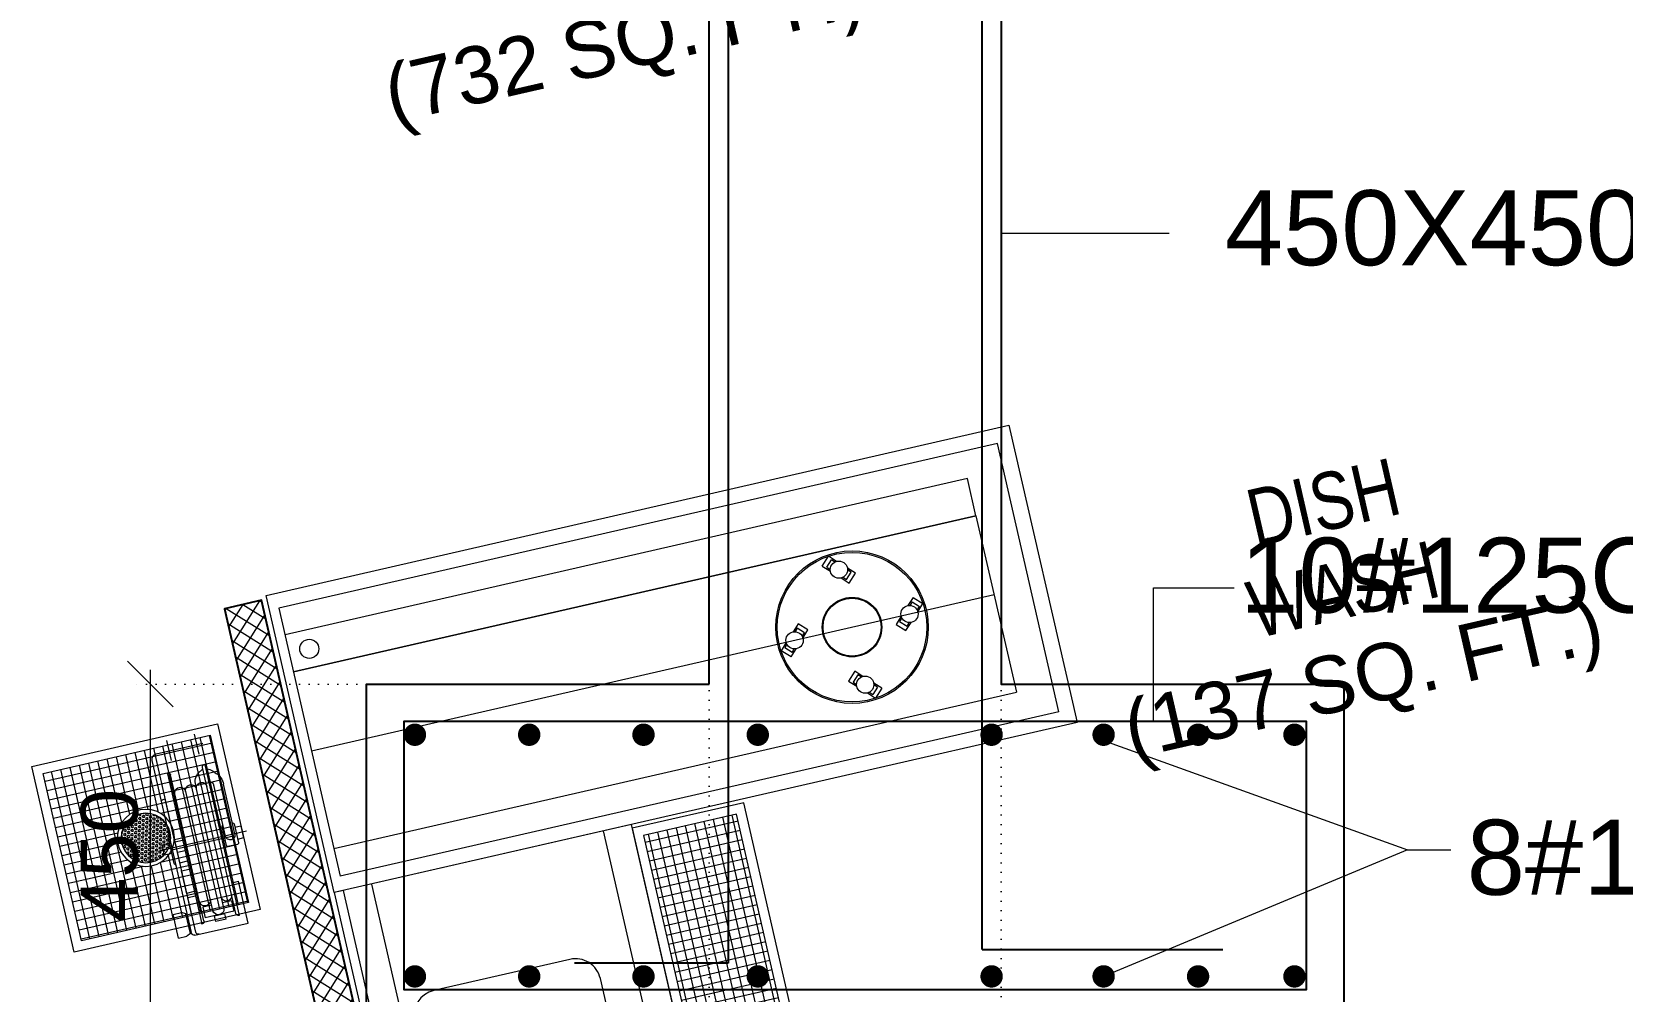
# Model space of a CAD drawing. Header units: millimetres. Extents: x 1667 to 847943, y 724 to 1832625.
# Drawn here: x 646674 to 650849, y 718471 to 720988 of the extents above; entities that cross this region are included whole.
import ezdxf

# ---------------------------------------------------------------- set-up
doc = ezdxf.new("R2010")
doc.units = ezdxf.units.MM
for name, pattern in [('CENTER', [2, 1.25, -0.25, 0.25, -0.25]), ('CONTINOUS', [0]), ('DOT', [0.25, 0, -0.25])]:
    doc.linetypes.add(name, pattern=pattern)
doc.layers.get('Defpoints').update_dxf_attribs({"color": 140})
for name, color, linetype, lineweight in [('2026-02-28_GF-SF BWP SET_MAIN BLOCK_SASANGIR RESORT$0$BRICK WALL_MOFA', 20, 'Continuous', 25), ('2026-02-28_GF-SF BWP SET_MAIN BLOCK_SASANGIR RESORT$0$HATCH SOLID_MOFA', 252, 'Continuous', 0), ('DIMENSION_MOFA', 66, 'CENTER', 15), ('furniture', 8, 'Continuous', 9), ('GH - KIT - PLAN', 32, 'Continuous', 0), ('GH - KIT EQUIP.', 2, 'Continuous', 9), ('s-dm', 171, 'Continuous', 15), ('SEC_ST_LN', 215, 'Continuous', 25), ('SEC_ST_TXT', 7, 'Continuous', 15), ('text', 222, 'Continuous', 15), ('TEXT NAME', 250, 'Continuous', 0)]:
    doc.layers.add(name, color=color, linetype=linetype, lineweight=lineweight)
for name, color, linetype in [('S-BEAM', 150, 'Continuous'), ('s-leader', 7, 'Continuous'), ('SEC_ST_DOT', 132, 'Continuous')]:
    doc.layers.add(name, color=color, linetype=linetype)
doc.styles.add('arial', font='arial.ttf')
doc.styles.add('Arial_2', font='arial.ttf', dxfattribs={"height": 500})
doc.styles.add('ARIALBOLD.8', font='arialbd.ttf', dxfattribs={"width": 0.8, "height": 2.5})
doc.styles.add('RS', font='romans.shx', dxfattribs={"width": 0.9})
doc.dimstyles.new('Maheboob', dxfattribs={"dimtxt": 100, "dimasz": 100, "dimexe": 0, "dimexo": 0, "dimgap": 50, "dimtad": 1, "dimdec": 0, "dimdsep": 46, "dimtxsty": 'RS', "dimblk": 'ME', "dimcen": 225, "dimdle": 25, "dimclrd": 256, "dimclre": 256, "dimclrt": 7, "dimadec": 1, "dimazin": 1, "dimtfac": 1, "dimtdec": 0, "dimtmove": 0, "dimatfit": 0, "dimldrblk": 'ME', "dimfxl": 1, "dimlwd": -1, "dimlwe": -1, "dimarcsym": 0})

# ---------------------------------------------------------------- blocks, each defined once
blk = doc.blocks.new('*U148')
at = {"layer": 'GH - KIT EQUIP.'}
for p, q in [((24.7, 53), (1.4, 29.6)), ((17.7, 38.9), (7.5, 28.7)), ((38.9, 17.7), (17.7, 38.9)), ((53, 24.7), (24.7, 53)), ((28.7, 7.5), (38.9, 17.7)), ((29.6, 1.4), (53, 24.7)), ((-29.6, -1.4), (-53, -24.7)), ((-24.7, -53), (-53, -24.7)), ((-28.7, -7.5), (-38.9, -17.7)), ((-17.7, -38.9), (-38.9, -17.7)), ((-24.7, -53), (-1.4, -29.6)), ((-17.7, -38.9), (-7.5, -28.7))]:
    blk.add_line(p, q, dxfattribs=at)
blk.add_circle((0, 0), 29.7, dxfattribs=at)
blk = doc.blocks.new('*U147')
at = {"color": 0, "linetype": 'ByBlock', "lineweight": -2}
for p, rotation in [((0, 203), 270), ((203, 0), 180), ((0, -203), 90)]:
    blk.add_blockref('*U148', p, dxfattribs=dict(at, rotation=rotation))
blk.add_blockref('*U148', (-203, 0), dxfattribs=at)
blk = doc.blocks.new('GT')
at = {"layer": 'GH - KIT - PLAN'}
for radius in [262.5, 257.5, 102.5, 100]:
    blk.add_circle((0, 0), radius, dxfattribs=at)
at = {"layer": 'GH - KIT - PLAN', "color": 177, "lineweight": 15, "true_color": 0x293189}
blk.add_blockref('*U147', (0, 0), dxfattribs=at)
blk = doc.blocks.new('GR 1200')
at = {"layer": 'GH - KIT EQUIP.', "true_color": 0x262627}
h = blk.add_hatch(dxfattribs=at)
h.set_pattern_fill('ANSI37', color=250, scale=200.029278, angle=45)
h.set_pattern_definition([(360, (4783194.695, -1574847.104), (-1e-13, -25.0036597), []), (270, (4783194.695, -1574847.104), (-25.0036597, 1e-13), [])])
h.paths.add_polyline_path([(1300448.4, -1339483.3), (1300448.5, -1340633.3), (1300698.5, -1340633.3), (1300698.5, -1339483.3)])
h.paths.add_polyline_path([(1300498.4, -1340058.3, 1), (1300648.5, -1340058.3, 1)], flags=16)
h.paths.add_polyline_path([(1300508.4, -1340058.3, 1), (1300638.5, -1340058.3, 1)], flags=0)
h = blk.add_hatch(dxfattribs=at)
h.set_pattern_fill('HEX', color=250, scale=25.00366, angle=45)
h.set_pattern_definition([(45, (4783194.695, -1574847.1036), (3.827887998, -3.827887998), [3.125457463, -6.250914925]), (285, (4783194.695, -1574847.1036), (-5.228992248, -1.40110425), [3.125457463, -6.250914925]), (345, (4783196.905, -1574844.8936), (-1.40110425, -5.228992248), [3.125457463, -6.250914925])])
h.paths.add_polyline_path([(1300508.4, -1340058.3, 1), (1300638.5, -1340058.3, 1)])
at = {"layer": 'GH - KIT EQUIP.'}
blk.add_lwpolyline([(1300423.4, -1339458.3), (1300423.4, -1340658.3), (1300723.5, -1340658.3), (1300723.5, -1339458.3), (1300423.4, -1339458.3)], dxfattribs=at)
blk.add_lwpolyline([(1300698.5, -1339483.3), (1300448.4, -1339483.3), (1300448.5, -1340633.3), (1300698.5, -1340633.3)], close=True, dxfattribs=at)
for radius in [75, 65]:
    blk.add_circle((1300573.5, -1340058.3), radius, dxfattribs=at)
blk = doc.blocks.new('GR500')
at = {"layer": 'GH - KIT EQUIP.', "true_color": 0x262627}
h = blk.add_hatch(dxfattribs=at)
h.set_pattern_fill('ANSI37', color=250, scale=200.021958, angle=135)
h.set_pattern_definition([(90, (564828.831, 2525887.843), (25.00274469, -6e-14), []), (8e-14, (564828.831, 2525887.843), (-6e-14, -25.00274469), [])])
h.paths.add_polyline_path([(329623.7, -956731), (330073.7, -956730.9), (330073.7, -956280.9), (329623.7, -956280.9)])
h.paths.add_polyline_path([(329923.7, -956505.9, 1), (329773.7, -956505.9, 1)], flags=16)
h.paths.add_polyline_path([(329913.7, -956505.9, 1), (329783.7, -956505.9, 1)], flags=0)
h = blk.add_hatch(dxfattribs=at)
h.set_pattern_fill('HEX', color=250, scale=25.002745, angle=135)
h.set_pattern_definition([(135, (564628.848, 2525987.8427), (3.827747916, 3.827747916), [3.125343086, -6.250686172]), (15, (564628.848, 2525987.8427), (1.4010529765, -5.2288008926), [3.125343086, -6.250686172]), (75, (564626.638, 2525990.0527), (5.2288008926, -1.4010529765), [3.125343086, -6.250686172])])
h.paths.add_polyline_path([(329913.7, -956505.9, 1), (329783.7, -956505.9, 1)])
at = {"layer": 'GH - KIT EQUIP.', "elevation": 0}
blk.add_lwpolyline([(329598.7, -956756), (330098.7, -956755.9), (330098.7, -956255.9), (329598.7, -956255.9), (329598.7, -956756)], dxfattribs=at)
blk.add_lwpolyline([(329623.7, -956280.9), (329623.7, -956731), (330073.7, -956730.9), (330073.7, -956280.9)], close=True, dxfattribs=at)
at = {"layer": 'GH - KIT EQUIP.'}
for radius in [75, 65]:
    blk.add_circle((329848.7, -956505.9, 0), radius, dxfattribs=at)
blk = doc.blocks.new('HOSE REEL')
at = {"layer": 'furniture', "color": 22, "lineweight": 15}
for p, q in [((216.4, -129.9), (216.4, 73.9)), ((363.7, 74.2), (363.7, 54.9)), ((418.8, 74.2), (363.7, 74.2)), ((418.8, 74.2), (418.8, 54.9)), ((412.6, 43), (12.7, 43)), ((104.3, 38.2), (104.3, 33.5)), ((251.3, 46.2), (192.5, 46.2)), ((192.5, 46.2), (192.5, 43)), ((204.4, 63.6), (204.4, 46.2)), ((228.4, 63.6), (204.4, 63.6)), ((228.4, 46.2), (228.4, 63.6)), ((368.4, 45.8), (363.7, 54.9)), ((414.1, 45.8), (368.4, 45.8)), ((368.4, 45.8), (368.4, 43)), ((414.1, 45.8), (418.8, 54.9)), ((414.1, 45.8), (414.1, 43)), ((420.4, 36.6), (420.4, -87)), ((22.4, 0), (-24.1, 0)), ((0, 30.3), (0, -77.8)), ((49.9, 15.8), (48.3, 15.8)), ((49.9, 15.8), (398.6, 15.8)), ((393.1, 9.4), (53.8, 9.4)), ((414.1, 33.5), (104.3, 33.5)), ((120.9, 33.5), (107.5, 33.5)), ((200.5, 33.5), (120.9, 33.5)), ((203.9, 33.5), (203.9, 15.8)), ((228.9, 15.8), (228.9, 33.5)), ((252.5, 33.5), (232.2, 33.5)), ((252.5, 33.5), (252.5, 15.8)), ((325.3, 33.5), (271.5, 33.5)), ((271.5, 33.5), (271.5, 15.8)), ((323.2, 33.5), (323.2, 15.8)), ((333.8, 33.5), (333.8, 15.8)), ((362.7, -15.5), (362.7, 5.4)), ((362.7, 5.4), (386.9, 5.4)), ((386.9, -24.8), (386.9, 5.4)), ((398.6, 15.8), (397, 15.8)), ((420.4, 27.1), (420.4, 32.6)), ((374.7, -15.5), (98.3, -15.5)), ((377.7, -14.4), (377.6, -14.4)), ((377.6, -14.4), (377.6, -14.4)), ((377.6, -14.4), (377.6, -14.4)), ((377.6, -14.4), (377.6, -14.4)), ((377.6, -14.4), (377.6, -14.4)), ((377.6, -14.4), (377.6, -14.4)), ((377.6, -14.4), (377.6, -14.4)), ((377.8, -14.4), (377.7, -14.4)), ((377.7, -14.4), (377.7, -14.4)), ((377.7, -14.4), (377.7, -14.4)), ((377.7, -14.4), (377.7, -14.4)), ((377.7, -14.4), (377.7, -14.4)), ((377.7, -14.4), (377.7, -14.4)), ((377.7, -14.4), (377.7, -14.4)), ((377.7, -14.4), (377.7, -14.4)), ((377.7, -14.4), (377.7, -14.4)), ((377.7, -14.4), (377.7, -14.4)), ((377.7, -14.4), (377.7, -14.4)), ((377.7, -14.4), (377.7, -14.4)), ((377.7, -14.4), (377.7, -14.4)), ((377.7, -14.4), (377.7, -14.4)), ((377.7, -14.4), (377.7, -14.4)), ((377.9, -14.4), (377.8, -14.4)), ((377.8, -14.4), (377.8, -14.4)), ((377.8, -14.4), (377.8, -14.4)), ((377.8, -14.4), (377.8, -14.4)), ((377.8, -14.4), (377.8, -14.4)), ((377.8, -14.4), (377.8, -14.4)), ((377.8, -14.4), (377.8, -14.4)), ((377.8, -14.4), (377.8, -14.4)), ((377.8, -14.4), (377.8, -14.4)), ((377.8, -14.4), (377.8, -14.4)), ((377.8, -14.4), (377.8, -14.4)), ((377.8, -14.4), (377.8, -14.4)), ((377.8, -14.4), (377.8, -14.4)), ((377.8, -14.4), (377.8, -14.4)), ((378, -14.4), (377.9, -14.4)), ((377.9, -14.4), (377.9, -14.4)), ((377.9, -14.4), (377.9, -14.4)), ((377.9, -14.4), (377.9, -14.4)), ((377.9, -14.4), (377.9, -14.4)), ((377.9, -14.4), (377.9, -14.4)), ((377.9, -14.4), (377.9, -14.4)), ((377.9, -14.4), (377.9, -14.4)), ((377.9, -14.4), (377.9, -14.4)), ((377.9, -14.4), (377.9, -14.4)), ((377.9, -14.4), (377.9, -14.4)), ((377.9, -14.4), (377.9, -14.4)), ((377.9, -14.4), (377.9, -14.4)), ((377.9, -14.4), (377.9, -14.4)), ((377.9, -14.4), (377.9, -14.4)), ((378.1, -14.4), (378, -14.4)), ((378, -14.4), (378, -14.4)), ((378, -14.4), (378, -14.4)), ((378, -14.4), (378, -14.4)), ((378, -14.4), (378, -14.4)), ((378, -14.4), (378, -14.4)), ((378, -14.4), (378, -14.4)), ((378, -14.4), (378, -14.4)), ((378, -14.4), (378, -14.4)), ((378, -14.4), (378, -14.4)), ((378, -14.4), (378, -14.4)), ((378, -14.4), (378, -14.4)), ((378, -14.4), (378, -14.4)), ((378, -14.4), (378, -14.4)), ((378.2, -14.4), (378.1, -14.4)), ((378.1, -14.4), (378.1, -14.4)), ((378.1, -14.4), (378.1, -14.4)), ((378.1, -14.4), (378.1, -14.4)), ((378.1, -14.4), (378.1, -14.4)), ((378.1, -14.4), (378.1, -14.4)), ((378.1, -14.4), (378.1, -14.4)), ((378.1, -14.4), (378.1, -14.4)), ((378.1, -14.4), (378.1, -14.4)), ((378.1, -14.4), (378.1, -14.4)), ((378.1, -14.4), (378.1, -14.4)), ((378.1, -14.4), (378.1, -14.4)), ((378.1, -14.4), (378.1, -14.4)), ((378.1, -14.4), (378.1, -14.4)), ((378.1, -14.4), (378.1, -14.4)), ((378.3, -14.4), (378.2, -14.4)), ((378.2, -14.4), (378.2, -14.4)), ((378.2, -14.4), (378.2, -14.4)), ((378.2, -14.4), (378.2, -14.4)), ((378.2, -14.4), (378.2, -14.4)), ((378.2, -14.4), (378.2, -14.4)), ((378.2, -14.4), (378.2, -14.4)), ((378.2, -14.4), (378.2, -14.4)), ((378.2, -14.4), (378.2, -14.4)), ((378.2, -14.4), (378.2, -14.4)), ((378.2, -14.4), (378.2, -14.4)), ((378.2, -14.4), (378.2, -14.4)), ((378.2, -14.4), (378.2, -14.4)), ((378.2, -14.4), (378.2, -14.4)), ((378.2, -14.4), (378.2, -14.4)), ((378.4, -14.4), (378.3, -14.4)), ((378.3, -14.4), (378.3, -14.4)), ((378.3, -14.4), (378.3, -14.4)), ((378.3, -14.4), (378.3, -14.4)), ((378.3, -14.4), (378.3, -14.4)), ((378.3, -14.4), (378.3, -14.4)), ((378.3, -14.4), (378.3, -14.4)), ((378.3, -14.4), (378.3, -14.4)), ((378.3, -14.4), (378.3, -14.4)), ((378.3, -14.4), (378.3, -14.4)), ((378.3, -14.4), (378.3, -14.4)), ((378.3, -14.4), (378.3, -14.4)), ((378.3, -14.4), (378.3, -14.4)), ((378.3, -14.4), (378.3, -14.4)), ((378.5, -14.4), (378.4, -14.4)), ((378.4, -14.4), (378.4, -14.4)), ((378.4, -14.4), (378.4, -14.4)), ((378.4, -14.4), (378.4, -14.4)), ((378.4, -14.4), (378.4, -14.4)), ((378.4, -14.4), (378.4, -14.4)), ((378.4, -14.4), (378.4, -14.4)), ((378.4, -14.4), (378.4, -14.4)), ((378.4, -14.4), (378.4, -14.4)), ((378.4, -14.4), (378.4, -14.4)), ((378.4, -14.4), (378.4, -14.4)), ((378.4, -14.4), (378.4, -14.4)), ((378.4, -14.4), (378.4, -14.4)), ((378.4, -14.4), (378.4, -14.4)), ((378.4, -14.4), (378.4, -14.4)), ((378.5, -14.4), (378.5, -14.4)), ((378.5, -14.4), (378.5, -14.4)), ((378.5, -14.4), (378.5, -14.4)), ((378.5, -14.4), (378.5, -14.4)), ((386.9, -61.5), (386.9, -31.6)), ((388.1, -40.5), (388.1, -16.4)), ((400.5, -16.4), (388.1, -16.4)), ((400.5, -40.5), (400.5, -16.4)), ((22.4, -64), (-24.1, -64)), ((48.9, -71.1), (399.4, -71.1)), ((393.1, -64.8), (53.8, -64.8)), ((55.5, -64.8), (53.8, -64.8)), ((56.7, -64.8), (65.5, -50.7)), ((86.8, -64.8), (90.2, -64.8)), ((88, -71.1), (88.1, -71.5)), ((88.7, -71.1), (88, -71.1)), ((88, -71.1), (88, -71.1)), ((88, -71.1), (88, -71.1)), ((88, -71.1), (88, -71.1)), ((88, -71.1), (88, -71.1)), ((88, -71.1), (88, -71.1)), ((88, -71.1), (88, -71.1)), ((88, -71.1), (88, -71.2)), ((88, -71.2), (88, -71.2)), ((88, -71.2), (88, -71.2)), ((88, -71.2), (88, -71.2)), ((88, -71.2), (88, -71.2)), ((88, -71.2), (88, -71.2)), ((88, -71.2), (88, -71.2)), ((88, -71.2), (88, -71.2)), ((88, -71.2), (88, -71.2)), ((88, -71.2), (88, -71.2)), ((88, -71.2), (88, -71.2)), ((88, -71.2), (88, -71.2)), ((88, -71.2), (88, -71.2)), ((88, -71.2), (88, -71.2)), ((88, -71.2), (88, -71.2)), ((88, -71.2), (88, -71.2)), ((88, -71.2), (88, -71.2)), ((88, -71.2), (88, -71.2)), ((88, -71.2), (88.1, -71.2)), ((88.1, -71.2), (88.1, -71.2)), ((88.1, -71.2), (88.1, -71.2)), ((88.1, -71.2), (88.1, -71.2)), ((88.1, -71.2), (88.1, -71.2)), ((88.1, -71.2), (88.1, -71.2)), ((88.1, -71.2), (88.1, -71.2)), ((88.1, -71.2), (88.1, -71.2)), ((88.1, -71.2), (88.1, -71.2)), ((88.1, -71.2), (88.1, -71.2)), ((88.1, -71.2), (88.1, -71.2)), ((88.1, -71.2), (88.1, -71.2)), ((88.1, -71.2), (88.1, -71.2)), ((88.1, -71.2), (88.1, -71.2)), ((88.1, -71.2), (88.1, -71.2)), ((88.1, -71.2), (88.1, -71.2)), ((88.1, -71.2), (88.1, -71.2)), ((88.1, -71.2), (88.1, -71.2)), ((88.1, -71.2), (88.1, -71.2)), ((88.1, -71.2), (88.1, -71.2)), ((88.1, -71.2), (88.1, -71.2)), ((88.1, -71.2), (88.1, -71.3)), ((88.1, -71.3), (88.1, -71.3)), ((88.1, -71.3), (88.1, -71.3)), ((88.1, -71.3), (88.1, -71.3)), ((88.1, -71.3), (88.1, -71.3)), ((88.1, -71.3), (88.1, -71.3)), ((88.1, -71.3), (88.1, -71.3)), ((88.1, -71.3), (88.1, -71.3)), ((88.1, -71.3), (88.1, -71.3)), ((88.1, -71.3), (88.1, -71.3)), ((88.1, -71.3), (88.1, -71.3)), ((88.1, -71.3), (88.1, -71.3)), ((88.1, -71.3), (88.1, -71.3)), ((88.1, -71.3), (88.1, -71.3)), ((88.1, -71.3), (88.1, -71.3)), ((88.1, -71.3), (88.1, -71.3)), ((88.1, -71.3), (88.1, -71.3)), ((88.1, -71.3), (88.1, -71.3)), ((88.1, -71.3), (88.1, -71.3)), ((88.1, -71.3), (88.1, -71.3)), ((88.1, -71.3), (88.1, -71.3)), ((88.1, -71.3), (88.1, -71.3)), ((88.1, -71.3), (88.1, -71.3)), ((88.1, -71.3), (88.1, -71.3)), ((88.1, -71.3), (88.1, -71.3)), ((88.1, -71.3), (88.1, -71.3)), ((88.1, -71.3), (88.1, -71.3)), ((88.1, -71.3), (88.1, -71.3)), ((88.1, -71.3), (88.1, -71.3)), ((88.1, -71.3), (88.1, -71.3)), ((88.1, -71.3), (88.1, -71.3)), ((88.1, -71.3), (88.1, -71.3)), ((88.1, -71.3), (88.1, -71.3)), ((88.1, -71.3), (88.1, -71.3)), ((88.1, -71.3), (88.1, -71.3)), ((88.1, -71.3), (88.1, -71.3)), ((88.1, -71.3), (88.1, -71.3)), ((88.1, -71.3), (88.1, -71.3)), ((88.1, -71.3), (88.1, -71.4)), ((88.1, -71.4), (88.1, -71.4)), ((88.1, -71.4), (88.1, -71.4)), ((88.1, -71.4), (88.1, -71.4)), ((88.1, -71.4), (88.1, -71.4)), ((88.1, -71.4), (88.1, -71.4)), ((88.1, -71.4), (88.1, -71.4)), ((88.1, -71.4), (88.1, -71.4)), ((88.1, -71.4), (88.1, -71.4)), ((88.1, -71.4), (88.1, -71.4)), ((88.1, -71.4), (88.1, -71.4)), ((88.1, -71.4), (88.1, -71.4)), ((88.1, -71.4), (88.1, -71.4)), ((88.1, -71.4), (88.1, -71.4)), ((88.1, -71.4), (88.1, -71.4)), ((88.1, -71.4), (88.1, -71.4)), ((88.1, -71.4), (88.1, -71.4)), ((88.1, -71.4), (88.1, -71.4)), ((88.1, -71.4), (88.1, -71.4)), ((88.1, -71.4), (88.1, -71.4)), ((88.1, -71.4), (88.1, -71.4)), ((88.1, -71.4), (88.1, -71.4)), ((88.1, -71.4), (88.1, -71.4)), ((88.1, -71.4), (88.1, -71.4)), ((88.1, -71.4), (88.1, -71.4)), ((88.1, -71.4), (88.1, -71.4)), ((88.1, -71.4), (88.1, -71.4)), ((88.1, -71.4), (88.1, -71.4)), ((88.1, -71.4), (88.1, -71.4)), ((88.1, -71.4), (88.1, -71.4)), ((88.1, -71.4), (88.1, -71.4)), ((88.1, -71.4), (88.1, -71.4)), ((88.1, -71.4), (88.1, -71.4)), ((88.1, -71.4), (88.1, -71.4)), ((88.1, -71.4), (88.1, -71.4)), ((88.1, -71.4), (88.1, -71.4)), ((88.1, -71.4), (88.1, -71.4)), ((88.1, -71.4), (88.1, -71.4)), ((88.1, -71.4), (88.1, -71.5)), ((88.1, -71.5), (88.7, -74.2)), ((88.1, -71.5), (88.1, -71.5)), ((88.1, -71.5), (88.1, -71.5)), ((88.1, -71.5), (88.1, -71.5)), ((88.1, -71.5), (88.1, -71.5)), ((88.1, -71.5), (88.1, -71.5)), ((88.1, -71.5), (88.1, -71.5)), ((88.7, -71.1), (89.1, -71.1)), ((91.9, -64.8), (90.2, -64.8)), ((374.7, -40.9), (98.3, -40.9)), ((206.1, -71.1), (206.1, -78.1)), ((226.6, -78.1), (226.6, -71.1)), ((323.2, -71.1), (323.2, -87)), ((362.7, -61.5), (362.7, -40.5)), ((362.7, -61.5), (386.9, -61.5)), ((400.5, -40.5), (388.1, -40.5)), ((216.8, -80.9), (98.2, -80.9)), ((216.8, -102.8), (100.7, -102.7)), ((191.4, -102.8), (191.4, -103.1)), ((238.4, -78.1), (194.4, -78.1)), ((194.4, -106.1), (238.4, -106.1)), ((202.5, -120.1), (202.5, -106.1)), ((230.2, -120.1), (230.2, -106.1)), ((241.4, -103.1), (241.4, -81.1)), ((420.4, -87), (323.2, -87)), ((202.5, -120.1), (230.2, -120.1))]:
    blk.add_line(p, q, dxfattribs=at)
for centre, radius, start, end in [((12.7, 30.3), 12.7, 90, 180), ((109.1, 38.2), 4.76, 90, 180), ((251.3, 43), 3.17, 30, 90), ((256.8, 46.2), 3.17, 210, 270), ((414.1, 36.6), 6.35, 0, 90), ((414.1, 36.6), 6.35, 0, 90), ((48.3, 15), 0.794, 90, 188.2132), ((53.8, 15.8), 6.35, 188.2132, 270), ((98.2, -3), 12.4, 89.5658, 270.4342), ((348.7, -3), 12.4, 269.5658, 90.4342), ((393.1, 15.8), 6.35, 270, 351.7868), ((398.6, 15), 0.794, 351.7868, 90), ((414.1, 27.1), 6.35, 0, 90), ((98.4, -28.2), 12.7, 90.7155, 269.2845), ((374.7, -28.2), 12.7, 270, 90), ((48.9, -69.9), 1.27, 165.5225, 270), ((53.8, -71.1), 6.35, 90, 165.5225), ((93.3, -60.3), 37.3, 196.8327, 237.8812), ((87.7, -71.3), 30.3, 79.3235, 137.2374), ((97.7, -52.8), 11.9, 87.0873, 272.9127), ((349.2, -52.8), 11.9, 267.0873, 92.9127), ((393.1, -71.1), 6.35, 0, 90), ((99, -67.3), 35.5, 223.9754, 272.8154), ((99, -69.6), 11.3, 203.9738, 266.2117), ((194.4, -81.1), 3, 90, 180), ((194.4, -103.1), 3, 180, 270), ((216.8, -91.8), 11, 269.9567, 90.0499), ((238.4, -81.1), 3, 0, 90), ((238.4, -103.1), 3, 270, 0)]:
    blk.add_arc(centre, radius, start, end, dxfattribs=at)
blk = doc.blocks.new('FURNITURE BOH')
at = {"layer": 'GH - KIT - PLAN', "color": 177, "lineweight": 15, "true_color": 0x293189}
for p, q in [((-18097.2, 8319.7, 199828), (-20032.2, 8319.7, 199828)), ((-20032.2, 8319.7, 199828), (-20032.2, 7597.7, 199828)), ((-18097.2, 7597.7, 199828), (-18097.2, 8319.7, 199828)), ((-18194.7, 8247.8, 199828), (-20032.2, 8247.8, 199828)), ((-18194.7, 8147.8, 199828), (-18194.7, 8247.8, 199828)), ((-18194.7, 8147.8, 199828), (-20032.2, 8147.8, 199828)), ((-20032.2, 8147.8, 199828), (-18194.7, 8147.8, 199828)), ((-18194.7, 8147.8, 199828), (-18194.7, 7672.8, 199828)), ((-20032.2, 7935.3, 199828), (-18194.7, 7935.3, 199828)), ((-20032.2, 7672.8, 199828), (-18194.7, 7672.8, 199828)), ((-18097.2, 7597.7, 199828), (-20032.2, 7597.7, 199828)), ((-19957.2, 7559.7), (-19957.2, 5384.7)), ((-19332.2, 5384.7), (-19332.2, 7559.7))]:
    blk.add_line(p, q, dxfattribs=at)
blk.add_circle((-19978.4, 8197.8, 199828), 25.1, dxfattribs=at)
at = {"layer": 'GH - KIT EQUIP.'}
for points in [[(-18057.2, 8359.7), (-18057.2, 7559.7), (-20057.2, 7559.7), (-20057.2, 8359.7)], [(-20057.2, 5359.7), (-19257.2, 5359.7), (-19257.2, 7559.7), (-20057.2, 7559.7)], [(-20057.2, 7559.7), (-20057.2, 5359.7), (-20032.1, 5359.7), (-20032.1, 7559.7)]]:
    blk.add_lwpolyline(points, close=True, dxfattribs=at)
blk.add_lwpolyline([(-19926.8, 7184), (-19926.8, 6817.3, 0.414214), (-19860.1, 6750.6), (-19493.4, 6750.6, 0.414214), (-19426.8, 6817.3), (-19426.8, 7184, 0.414214), (-19493.4, 7250.6), (-19860.1, 7250.6, 0.414213), (-19926.8, 7184)], format="xyb", dxfattribs=at)
at = {"layer": 'GH - KIT - PLAN', "color": 177, "lineweight": 15, "true_color": 0x293189}
for name, p, xscale, yscale, zscale, rotation in [('GT', (-18577, 7935.3, 199828), 0.7623, 0.7623, 0.7623, 180), ('HOSE REEL', (-20396.2, 8018.9), -1.157480314960632, 1.157480314960632, 1.157480314960632, 89.99449227798729)]:
    blk.add_blockref(name, p, dxfattribs=dict(at, xscale=xscale, yscale=yscale, zscale=zscale, rotation=rotation))
at = {"layer": 'GH - KIT EQUIP.', "ltscale": 300, "xscale": -1}
blk.add_blockref('GR500', (309341.5, 964315.6, 0), dxfattribs=at)
at = {"layer": 'GH - KIT EQUIP.', "lineweight": 15}
blk.add_blockref('GR 1200', (-1319680.6, 1347008), dxfattribs=at)
at = {"layer": 'text', "insert": (-18091.9, 8053.8, 90927.6), "char_height": 150, "width": 1587.367, "attachment_point": 1, "line_spacing_factor": 0.938532, "style": 'ARIALBOLD.8'}
blk.add_mtext('\\pxqc;{\\fArial|b0|i0|c0|p34;\\C0;DISH  \\PWASH \\P\\W1;(137 SQ. FT.)}', dxfattribs=at)
at = {"layer": 'TEXT NAME', "insert": (-18818.2, 9448.4, 0), "char_height": 150, "width": 1734.07, "attachment_point": 8, "style": 'Arial_2'}
blk.add_mtext('\\pxqc;KITCHEN\\P{\\C0;(732 SQ. FT.)}', dxfattribs=at)
blk = doc.blocks.new('ff')
at = {"layer": '2026-02-28_GF-SF BWP SET_MAIN BLOCK_SASANGIR RESORT$0$HATCH SOLID_MOFA'}
h = blk.add_hatch(dxfattribs=at)
h.set_pattern_fill('ANSI37', color=256, scale=10, angle=360)
h.set_pattern_definition([(45, (141873.276, -3193.148), (-22.45064, 22.45064), []), (135, (141873.276, -3193.148), (-22.45064, -22.45064), [])])
h.paths.add_polyline_path([(49507.821, -11793.963), (49407.821, -11793.963), (49407.821, -12780), (49507.821, -12780)])
h.paths.add_polyline_path([(49507.821, -9780), (49407.821, -9780), (49407.821, -11793.963), (49507.821, -11793.963)])
h.paths.add_polyline_path([(53887.957, -10100.074), (53787.957, -10147.626), (53787.957, -11793.963), (53887.957, -11793.963)])
h.paths.add_polyline_path([(54452.949, -9780), (53787.957, -9780), (53787.957, -10147.626), (53887.957, -10100.074), (53887.957, -9880), (54452.949, -9880)])
h.paths.add_polyline_path([(55807.119, -12635.947), (55807.119, -12069.78), (55394.978, -12069.78), (55394.978, -12635.947)], flags=9)
at = {"layer": '2026-02-28_GF-SF BWP SET_MAIN BLOCK_SASANGIR RESORT$0$BRICK WALL_MOFA'}
blk.add_lwpolyline([(49407.821, -12780), (48930, -12780), (48930, -13537.004), (49160, -13537.004), (49160, -13010), (53787.957, -13010), (53787.957, -14095.789), (53887.957, -14095.789), (53887.957, -12263.674), (55889.967, -12263.674), (55890, -12163.674), (53887.957, -12163.674), (53887.957, -9880), (54452.949, -9880), (54452.949, -9780), (53787.957, -9780), (53787.957, -12780), (49507.821, -12780), (49507.821, -9780), (49407.821, -9780)], close=True, dxfattribs=at)
at = {"color": 1, "rotation": 360}
blk.add_blockref('FURNITURE BOH', (69580.092, -18129.993), dxfattribs=at)
blk = doc.blocks.new('_Oblique')
at = {"color": 0, "linetype": 'ByBlock', "lineweight": -2}
blk.add_line((-0.5, -0.5), (0.5, 0.5), dxfattribs=at)
blk = doc.blocks.new('*D922')
at = {"layer": 'Defpoints', "color": 0, "transparency": 16777216}
for p in [(-565247.4, -606170.9), (-565814.8, -607070.9), (-565386.4, -607070.9)]:
    blk.add_point(p, dxfattribs=at)
at = {"layer": 's-dm', "linetype": 'DOT', "ltscale": 100, "transparency": 16777216}
for p, q in [((-565247.4, -606170.9), (-565852.3, -606170.9)), ((-565386.4, -607070.9), (-565852.3, -607070.9))]:
    blk.add_line(p, q, dxfattribs=at)
at = {"layer": 's-dm', "ltscale": 100, "transparency": 16777216}
blk.add_line((-565814.8, -606133.4), (-565814.8, -607108.4), dxfattribs=at)
at = {"layer": 's-dm', "linetype": 'ByBlock', "transparency": 16777216, "xscale": 120, "yscale": 120, "zscale": 120}
for p, rotation in [((-565814.8, -606170.9), 90), ((-565814.8, -607070.9), 270)]:
    blk.add_blockref('_Oblique', p, dxfattribs=dict(at, rotation=rotation))
at = {"layer": 's-dm', "color": 7, "transparency": 16777216, "insert": (-565921.4, -606620.9), "char_height": 150, "attachment_point": 5, "rotation": 90, "style": 'arial'}
blk.add_mtext('450', dxfattribs=at)
blk = doc.blocks.new('ME')
at = {"layer": 's-dm', "color": 2, "ltscale": 50}
for p, q in [((0, -1.044), (0, 1.044)), ((-1.044, 0), (1.044, 0))]:
    blk.add_line(p, q, dxfattribs=at)
blk.add_lwpolyline([(0.738, 0.738), (-0.738, -0.738)], dxfattribs=at)
blk = doc.blocks.new('*D923')
at = {"layer": 'Defpoints', "color": 0, "transparency": 16777216}
for p in [(-564347.4, -605535.4), (-563581.7, -605535.4), (-564347.4, -607538.1)]:
    blk.add_point(p, dxfattribs=at)
at = {"layer": 's-dm', "linetype": 'DOT', "ltscale": 100, "transparency": 16777216}
for p, q in [((-564347.4, -605535.4), (-564347.4, -607575.6)), ((-563581.7, -605535.4), (-563581.7, -607575.6))]:
    blk.add_line(p, q, dxfattribs=at)
at = {"layer": 's-dm', "ltscale": 100, "transparency": 16777216}
blk.add_line((-563544.2, -607538.1), (-564384.9, -607538.1), dxfattribs=at)
at = {"layer": 's-dm', "linetype": 'ByBlock', "transparency": 16777216, "xscale": 120, "yscale": 120, "zscale": 120, "rotation": 180}
blk.add_blockref('_Oblique', (-564347.4, -607538.1), dxfattribs=at)
at = {"layer": 's-dm', "linetype": 'ByBlock', "transparency": 16777216, "xscale": 120, "yscale": 120, "zscale": 120}
blk.add_blockref('_Oblique', (-563581.7, -607538.1), dxfattribs=at)
at = {"layer": 's-dm', "color": 7, "transparency": 16777216, "insert": (-563964.6, -607431.5), "char_height": 150, "attachment_point": 5, "style": 'arial'}
blk.add_mtext('\\A1;450X450', dxfattribs=at)
blk = doc.blocks.new('zw$DA95')
at = {"lineweight": 0}
for p, q in [((15722.59, -5246.45, 0.01), (15281.33, -5246.45)), ((15550.59, -6576.82), (16348, -6864.02, 0.01)), ((16348, -6864.02, 0.01), (15550.59, -7196.3)), ((16348, -6864.02, 0.01), (16462.38, -6864.02, 0.01))]:
    blk.add_line(p, q, dxfattribs=at)
at = {"layer": 'S-BEAM', "linetype": 'CONTINOUS', "ltscale": 15}
blk.add_line((14515.63, -6429.2), (14515.63, -4509.87), dxfattribs=at)
blk.add_lwpolyline([(15281.33, -4509.87), (15281.33, -6429.2), (16181.33, -6429.2), (16181.33, -7329.2), (13615.63, -7329.2), (13615.63, -6429.2), (14515.63, -6429.2)], dxfattribs=at)
at = {"layer": 's-leader', "lineweight": 9, "ltscale": 0.1}
blk.add_lwpolyline([(15681.34, -6527.63), (15681.34, -6176.34), (15892.92, -6176.34)], dxfattribs=at)
at = {"layer": 'SEC_ST_DOT', "ltscale": 2, "const_width": 29.42}
for points in [[(13728.15, -6562.11, -1), (13757.57, -6562.11, -1)], [(14028.15, -6562.11, -1), (14057.57, -6562.11, -1)], [(14328.15, -6562.11, -1), (14357.57, -6562.11, -1)], [(14628.15, -6562.11, -1), (14657.57, -6562.11, -1)], [(15241.87, -6562.11, -1), (15271.3, -6562.11, -1)], [(15565.3, -6562.11, 1), (15535.88, -6562.11, 1)], [(15783.8, -6562.11, -1), (15813.22, -6562.11, -1)], [(16036.8, -6562.11, -1), (16066.22, -6562.11, -1)], [(13728.15, -7196.3, 1), (13757.57, -7196.3, 1)], [(14028.15, -7196.3, -1), (14057.57, -7196.3, -1)], [(14328.15, -7196.3, -1), (14357.57, -7196.3, -1)], [(14628.15, -7196.3, -1), (14657.57, -7196.3, -1)], [(15241.87, -7196.3, -1), (15271.3, -7196.3, -1)], [(15565.3, -7196.3, 1), (15535.88, -7196.3, 1)], [(15783.8, -7196.3, -1), (15813.22, -7196.3, -1)], [(16036.8, -7196.3, 1), (16066.22, -7196.3, 1)]]:
    blk.add_lwpolyline(points, format="xyb", close=True, dxfattribs=at)
at = {"layer": 'SEC_ST_LN', "linetype": 'CONTINOUS', "ltscale": 0.01}
for p, q in [((14564.84, -4509.87), (14564.84, -7161.82)), ((15232.11, -7125.95), (15232.11, -4509.87)), ((15232.11, -7125.95), (15863.38, -7125.95)), ((14564.84, -7161.82), (14161.61, -7161.82))]:
    blk.add_line(p, q, dxfattribs=at)
at = {"layer": 'SEC_ST_LN', "linetype": 'CONTINOUS', "ltscale": 0.5}
for points in [[(13714.06, -6527.63), (13714.06, -7230.78), (16082.9, -7230.78), (16082.9, -6527.63)], [(16082.9, -6837.08), (16082.9, -6527.63), (13714.06, -6527.63), (13714.06, -6837.08)]]:
    blk.add_lwpolyline(points, dxfattribs=at)
at = {"layer": 'SEC_ST_TXT', "style": 'arial'}
for s, height, p in [('450X450 COL. START ', 196.8505, (15868.68, -5329.95, 0.01)), ('10#125C/C CHIPIYA ', 196.8505, (15908.93, -6241.69, 0.01)), ('8#175C/C ', 196.851, (16503.62, -6982.09, 0.01))]:
    blk.add_text(s, height=height, dxfattribs=at).set_placement(p)
at = {"layer": 's-dm', "linetype": 'DOT', "ltscale": 100}
dim = blk.add_linear_dim(base=(14515.63, -7796.35), p1=(15281.33, -5793.65), p2=(14515.63, -5793.65, 0), text='\\A1;450X450', dimstyle='Maheboob', override={"dimscale": 1.5, "dimasz": 80, "dimexe": 25, "dimgap": 20, "dimlfac": 0.5, "dimtxsty": 'arial', "dimblk1": 'Oblique', "dimblk2": 'Oblique', "dimsah": 1, "dimldrblk": 'ME', "dimfxl": 0, "dimarcsym": 1}, dxfattribs=at)
dim.commit()
dim.dimension.update_dxf_attribs({"geometry": '*D923', "text_midpoint": (14898.48, -7796.35), "dimtype": 128, "insert": (578863.07, 599741.72)})
dim = blk.add_linear_dim(base=(13048.3, -7329.2), p1=(13615.63, -6429.2), p2=(13476.72, -7329.2), angle=90, dimstyle='Maheboob', override={"dimscale": 1.5, "dimasz": 80, "dimexe": 25, "dimgap": 20, "dimlfac": 0.5, "dimtxsty": 'arial', "dimblk1": 'Oblique', "dimblk2": 'Oblique', "dimsah": 1, "dimldrblk": 'ME', "dimfxl": 0, "dimarcsym": 1}, dxfattribs=at)
dim.commit()
dim.dimension.update_dxf_attribs({"geometry": '*D922', "text_midpoint": (12941.72, -6879.2), "insert": (578863.07, 599741.72)})

msp = doc.modelspace()

# ---------------------------------------------------------------- block references
at = {"layer": 'DIMENSION_MOFA', "rotation": 12.89632932256583}
msp.add_blockref('ff', (596835.137, 717980.215), dxfattribs=at)

# ---------------------------------------------------------------- next in the draw order: block references
msp.add_blockref('zw$DA95', (633936.771, 725705.715))

doc.saveas('drawing.dxf')
